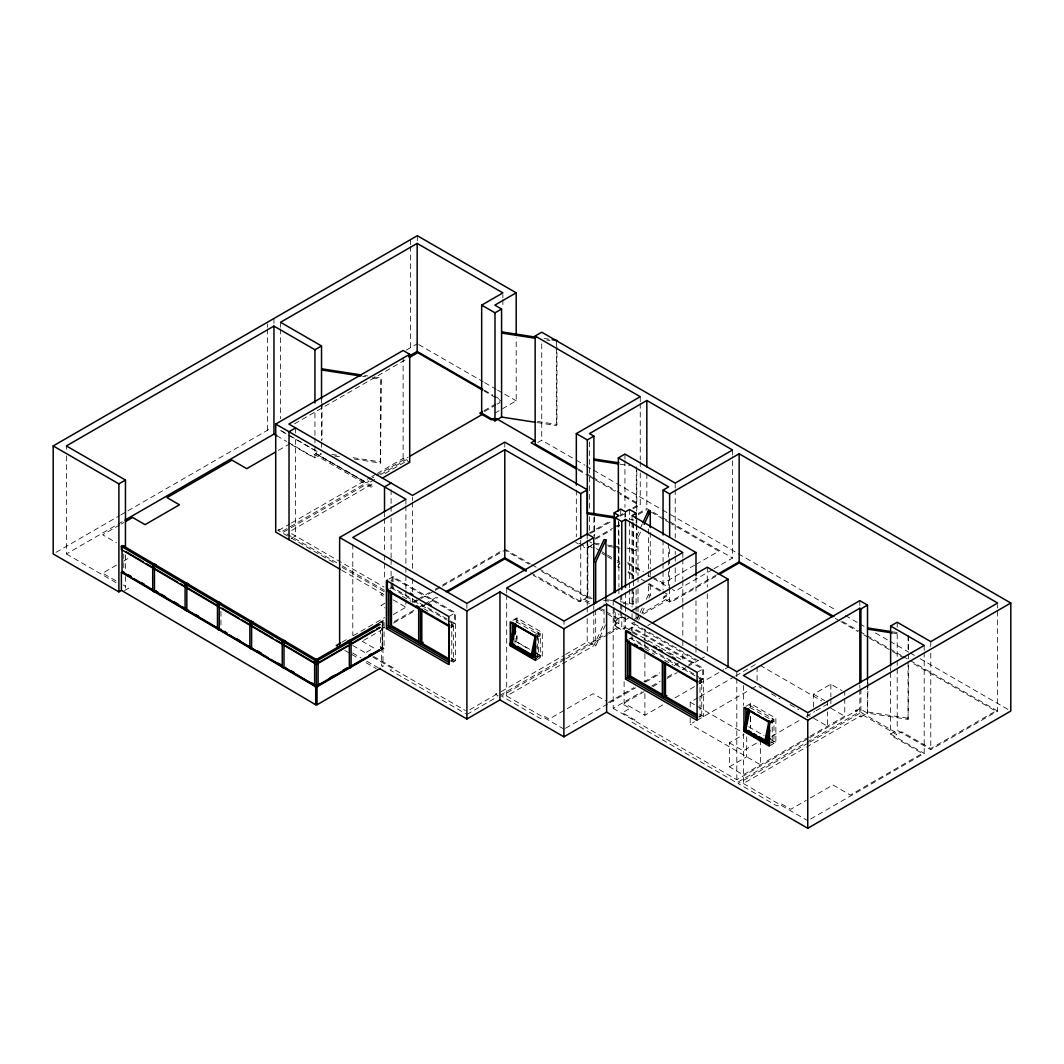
<?xml version="1.0" encoding="UTF-8"?>
<svg xmlns="http://www.w3.org/2000/svg" width="1064" height="1064" viewBox="0 0 1064 1064"><rect width="100%" height="100%" fill="white"/><g stroke="black" fill="none" stroke-linecap="round" stroke-linejoin="round"><path stroke-width="0.75" stroke-dasharray="5 3.75" d="M537.36 638.413L537.998 635.274L536.961 634.676M771.373 722.243L771.639 720.94M354.312 459.049L380.54 463.119L381.045 377.999L374.488 376.988M380.54 463.119L381.045 377.999M537.067 422.554L556.432 425.547L556.938 424.456L556.938 347.024M530.59 572.658L580.758 601.626L587.86 596.731L587.86 540.712M632.987 520.868L633.492 519.764L628.598 519.019M642.244 524.06L636.099 537.28L638.001 537.573L642.084 528.755M636.804 524.924L636.804 549.636L636.299 550.74L628.146 549.476M562.377 663.87L593.779 645.742L604.033 623.664L604.033 603.887M565.716 654.347L587.195 641.938L595.68 646.034L605.921 623.956M623.211 603.368L632.987 604.884L633.492 592.262M636.791 619.833L639.517 613.955M640.196 612.492L642.922 606.613M646.327 599.271L648.375 594.856L648.375 583.325M638.679 620.126L641.406 614.247M642.084 612.784L645.502 605.443M648.907 598.088L650.264 595.148L650.264 581.968M743.39 733.668L743.39 783.516L859.832 716.298L860.922 716.923L867.506 713.119L868.011 680.734M809.757 737.591L859.832 708.691L867.506 713.119L908.071 719.397L908.59 665.585M56.073 552.309L119.314 515.787M120.751 514.963L126.51 511.638M127.946 510.813L271.32 428.034M406.262 350.123L417.314 343.752M66.367 455.911L66.367 553.958L116.468 525.031M117.905 524.206L123.624 520.908M294.595 423.805L407.725 358.488M119.78 524.898L102.649 534.793L116.481 542.773M121.203 524.073L124.062 522.424M278.382 450.391L289.887 443.741M116.481 565.144L102.649 573.137L117.718 581.835M123.397 561.154L130.313 557.164M288.091 442.278L314.944 457.786L321.528 453.982L289.009 435.216M124.475 590.6L128.678 588.166L123.198 585.001M484.04 410.704L499.708 401.66M278.568 530.431L290.02 523.821M291.456 522.996L370.192 477.537M371.629 476.712L375.911 474.225M377.348 473.4L403.123 458.518L409.707 462.321M484.506 411.542L495.811 405.012M497.234 404.187L500.053 402.551M369.128 481.194L366.255 482.843L315.423 453.503L365.311 481.965L368.171 480.316M369.594 479.505L375.286 476.207M376.709 475.382L408.057 457.294M380.593 474.571L406.408 459.661L407.725 460.419L383.346 474.504M374.741 479.465L367.572 483.601L373.398 486.966L372.081 487.724L366.255 484.373L283.596 532.093L340.693 565.051M291.749 530.431L373.743 483.083M494.84 413.164L516.2 400.835L516.2 337.687M291.656 538.251L295.606 535.977L295.606 439.578M537.786 442.518L541.736 440.243L574.826 459.355M389.052 578.989L393.002 576.701L455.432 612.744L455.432 660.757L448.848 664.561M389.717 588.605L392.071 587.248L454.501 623.291L454.501 613.29L392.071 577.247L392.071 581.529M384.902 603.248L380.885 605.562L384.982 607.93M341.956 642.23L347.649 638.945M353.341 635.66L384.636 617.586M412.486 602.357L416.742 599.897M418.165 599.072L429.524 592.515M435.203 589.243L503.365 549.889M379.117 622.719L384.756 619.461M393.214 614.58L405.903 607.251L405.903 600.601M413.896 602.636L419.588 599.351M420.998 598.54L433.779 591.158M435.203 590.334L440.882 587.062M442.305 586.237L504.788 550.168L528.981 564.133M384.064 622.294L382.335 621.296L380.593 622.294L382.335 623.291L384.064 622.294L384.064 648.295L382.335 649.306L380.593 648.295L380.593 630.42M381.471 628.957L384.343 627.308M394.385 621.509L414.455 609.925M420.187 606.613L423.06 604.951M424.496 604.126L437.397 596.678M363.582 640.382L384.982 628.026M393.534 623.092L414.933 610.736M422.062 606.626L427.768 603.328M429.191 602.503L437.756 597.569M366.402 652.272L373.863 647.963L362.159 641.206M380.593 648.295L382.335 647.298L384.064 648.295M588.631 533.436L611.361 520.309M619.886 515.388L622.719 513.739M632.668 508.007L638.347 504.722L619.767 493.989M590.533 533.436L611.84 521.121M620.365 516.2L624.621 513.739M633.147 508.818L640.249 504.722L640.249 469.823M448.848 616.548L455.432 612.744M595.228 538.317L612.425 528.382M613.862 527.558L619.594 524.246M638.227 513.486L646.832 508.526L661.116 516.772M595.654 539.169L611.295 530.138M616.987 526.853L619.82 525.217M638.307 514.55L646.832 509.616M450.75 625.446L454.501 623.291M594.47 543.411L590.879 545.473L595.029 547.867M591.265 545.699L587.315 547.973L576.329 541.629M450.75 627.454L453.53 625.845L450.684 624.209M512.954 620.272L516.984 617.945L542.294 632.548L542.294 656.554L535.564 660.451M450.75 661.462L453.53 659.853L450.684 658.217M535.817 634.29L538.583 632.694L538.583 656.701M535.564 636.445L542.294 632.548M537.546 637.296L540.312 635.7L515.003 621.083M694.646 565.13L663.364 583.192L651.966 576.608M696.069 564.306L718.812 551.179L671.304 523.754M537.546 657.299L540.312 655.703L537.506 654.081M614.167 607.624L614.167 620.911L620.751 617.12L625.472 619.846L629.516 617.506M666.729 594.922L663.657 596.705L667.248 598.766L641.964 613.356M496.742 693.316L495.279 694.167L498.644 696.109M469.769 709.741L499.841 692.371M501.277 691.547L564.279 655.171M615.192 612.478L615.192 625.778L618.889 623.637L618.889 613.675M712.494 569.599L675.214 591.119L672.342 589.469M713.917 568.774L732.564 558.015L732.564 456.629M466.897 714.436L497.26 696.907M500.107 695.258L604.618 634.929M606.054 634.091L617.506 627.481L613.928 625.419L617 623.637L613.928 621.868L617.506 619.793L606.267 613.316M564.425 659.653L501.423 696.016L540.406 718.533L544.289 716.285L549.117 719.078L593.14 693.661L605.602 700.844M565.849 658.829L607.371 634.862M608.794 634.024L618.822 628.239L622.4 630.314L625.472 628.545M633.452 619.793L637.668 617.359M643.281 614.128L668.564 599.524L672.142 601.599L716.338 576.09M506.69 594.643L506.69 696.016L560.941 664.694M615.192 625.778L621.775 629.582L625.472 627.441L625.472 614.859M632.056 613.675L632.056 623.637L634.756 622.081M662.885 591.611L668.631 594.922L663.058 598.141L669.628 601.945L716.444 574.919M628.811 629.157L632.109 627.255L703.65 668.551L703.65 716.564L699.354 714.09M647.777 625.566L650.636 623.903M628.811 639.158L631.178 637.788L698.423 676.624M608.369 702.439L633.971 687.65M643.933 681.904L659.587 672.874M565.476 728.308L608.409 703.517M609.832 702.692L635.594 687.823M645.609 682.037L659.919 673.765M674.23 665.505L679.963 662.207M613.183 600.322L613.183 708.358L641.738 691.866M651.727 686.094L660.305 681.159M667.434 677.037L674.576 672.913M688.847 664.668L695.989 660.544L632.056 623.637M644.186 691.653L622.546 704.049L630.008 708.358L622.4 712.747L634.982 720.009L631.551 721.991L736.807 782.758L805.528 743.084M652.791 686.692L659.959 682.543M667.128 678.406L677.169 672.608M682.25 669.575L685.775 667.647M687.211 666.822L698.676 660.199M700.112 659.374L704.408 656.887M697.066 672.355L703.65 668.551M698.968 681.253L702.719 679.098L702.719 669.096L631.178 627.787L631.178 630.646M698.968 683.261L701.748 681.652L698.888 680.002M624.116 681.652L624.116 703.238L644.904 715.247L663.55 704.488M675.015 697.864L697.957 684.618M699.394 683.793L723.773 669.708M725.196 668.884L728.069 667.234M690.204 706.908L690.204 702.2L698.742 697.266M700.165 696.441L734.32 676.731M735.743 675.906L757.089 663.59M698.968 717.269L701.748 715.673L698.888 714.011M690.204 717.921L690.204 724.198L694.473 721.738M697.066 720.368L749.974 689.698M751.397 688.874L757.089 685.588L761.398 688.076M745.877 706.336L750.559 703.636L775.869 718.253L775.869 742.26L769.285 746.05M808.933 736.886L743.217 774.818L729.359 766.812L729.359 742.805L744.015 734.346M813.561 706.988L813.561 694.194L830.878 684.192L841.97 690.589M769.285 722.044L775.869 718.253M771.187 722.948L773.954 721.352L748.644 706.735L748.644 704.74L773.954 719.344L773.954 743.35L771.147 741.728M771.932 736.235L800.394 719.809M806.086 716.511L814.612 711.59M816.035 710.765L827.42 704.195M729.359 766.812L746.689 756.81L746.689 732.803M771.187 742.951L773.954 741.355M810.356 736.062L844.75 716.205L844.75 697M613.183 708.358L736.807 779.726L808.334 738.429M806.964 742.246L858.515 712.494L855.217 710.592L856.533 709.834L898.083 733.814L901.674 731.753L930.774 748.551L995.731 711.058L912.593 663.058M808.281 743.018L738.123 783.516L776.959 805.94L780.976 803.626L790.778 809.278L806.233 800.367M809.717 742.18L859.832 713.252L896.766 734.572L893.188 736.647L922.289 753.458L850.322 795.008L832.913 784.953L807.629 799.556M890.621 672.581L890.621 734.067L897.205 730.263L930.774 749.654L997.633 711.058L997.633 609.672M810.622 819.027L924.19 753.458L924.19 652.072M544.037 338.432L550.487 339.429M546.75 340.028L549.982 340.52M364.659 375.459L367.931 375.964M362.505 376.297L365.79 376.802M372.347 377.826L380.54 379.09M537.573 421.45L556.938 424.456M619.993 464.183L629.782 465.7M331.875 454.408L338.432 455.432M353.182 457.706L381.045 462.015M334.641 456.017L341.198 457.028M594.404 543.079L599.298 543.837M607.451 545.101L612.345 545.859M613.968 546.111L620.498 547.122M627.029 548.12L636.804 549.636M595.521 544.422L598.779 544.928M608.568 546.444L615.098 547.455M616.734 547.707L619.993 548.213M892.364 631.777L897.231 632.521M648.375 594.856L650.264 595.148M891.845 632.867L898.335 633.865M587.86 596.731L591.119 597.237M607.411 599.764L612.305 600.522M620.458 601.772L633.492 603.793M541.802 571.528L587.341 597.822L592.236 598.58M603.647 600.349L611.8 601.612M868.011 712.029L908.59 718.306M418.737 344.576L483.242 381.803M484.665 382.641L496.13 389.251M497.566 390.089L503.299 393.387M504.735 394.225L516.2 400.835M484.32 390.195L492.885 395.143M494.321 395.968L500.027 399.279M483.881 390.874L501.131 400.835M576.262 460.18L584.894 465.168M586.344 465.992L592.089 469.317M593.539 470.142L615.112 482.604M616.548 483.442L661.156 509.191M662.593 510.028L836.703 610.537M845.335 615.524L858.276 622.999M859.725 623.837L865.471 627.148M875.552 632.974L888.493 640.448M889.943 641.273L908.643 652.072M910.079 652.91L914.402 655.397M920.147 658.722L1007.927 709.395M578.337 468.985L585.546 473.134M586.982 473.972L591.305 476.459M592.741 477.297L615.777 490.597M617.213 491.422L640.249 504.722M662.553 517.596L732.564 558.015M842.542 621.509L858.329 630.633M859.765 631.457L865.511 634.782M866.947 635.607L888.493 648.043M889.93 648.867L901.421 655.504M902.857 656.328L908.603 659.653M910.039 660.478L997.633 711.058M578.297 470.049L588.312 475.834M589.735 476.659L594.031 479.133M595.454 479.957L618.33 493.164M651.155 512.117L664.109 519.591M665.545 520.429L669.868 522.916M835.187 618.37L839.483 620.844M840.919 621.669L858.116 631.604M863.848 634.915L868.158 637.403M869.581 638.227L891.087 650.636M892.523 651.474L903.988 658.084M627.747 562.617L643.414 571.674M589.496 541.629L591.69 542.906M627.813 563.76L642.177 572.046M647.923 575.371L652.232 577.858M653.668 578.683L670.905 588.631M596.412 548.665L600.562 551.059M601.945 551.857L606.094 554.264M607.478 555.062L611.627 557.456M617.16 560.648L619.926 562.244M592.329 547.827L589.562 546.231L585.985 548.306L583.418 546.816M602.011 553.426L606.161 555.82M607.544 556.618L611.694 559.012M617.226 562.204L619.993 563.8L616.415 565.875L619.288 567.538M628.412 571.701L635.594 575.85M641.339 579.162L661.449 590.773M575.704 542.374L578.271 543.85M627.906 572.512L635.102 576.661M648.043 584.136L663.856 593.26M890.621 734.067L924.19 753.458M813.561 694.194L824.653 700.591M759.962 665.239L821.687 700.883M830.878 708.198L844.75 716.205M771.44 693.874L780.058 698.849M790.1 704.647L798.718 709.621M807.323 714.596L810.196 716.258M813.561 718.2L827.42 726.193L827.42 711.789M504.788 549.064L530.391 563.854M531.814 564.665L537.506 567.95M538.929 568.774L587.301 596.705L583.71 598.766L590.733 602.822M625.472 618.743L622.4 616.974L618.822 619.035L606.187 611.747M633.958 623.637L697.891 660.544M599.165 607.69L604.778 610.936M589.416 603.581L582.394 599.524L578.816 601.599L533.264 575.292M597.848 608.448L604.871 612.505M614.167 620.911L618.889 623.637M625.472 627.441L659.88 647.311M661.316 648.136L682.822 660.544L682.822 652.245M632.588 632.641L638.267 635.926M643.959 639.211L649.652 642.496M666.702 652.338L672.395 655.624M280.537 430.308L287.599 434.391M281.707 431.239L287.267 434.458M288.65 435.256L317.83 452.107L315.715 453.331L365.311 481.965M699.846 677.449L702.719 679.098M630.207 638.347L701.748 679.657L701.748 717.668L698.888 716.019M276.773 435.748L286.668 441.467M291.31 444.566L311.1 455.991L314.106 454.262L364.939 483.601L282.279 531.322L278.994 529.433L277.677 530.191L336.384 564.08M644.505 648.614L654.52 654.4M664.548 660.185L673.126 665.133M748.644 726.739L764.112 735.676M771.147 739.733L775.869 742.26M690.204 702.2L695.949 705.512M697.386 706.336L741.887 732.032M729.359 742.805L743.217 750.812L760.547 740.81L760.547 764.817L690.204 724.198M529.646 649.253L516.984 641.951L516.984 635.541M536.668 653.309L542.294 656.554M515.003 641.087L529.074 649.213M537.506 656.076L540.312 657.698L540.312 633.692L515.003 619.088L515.003 622.28M743.39 783.516L807.749 820.677M391.1 587.807L446.428 619.753M447.851 620.578L453.53 623.85L453.53 661.861L450.684 660.225M402.445 596.359L410.957 601.28M423.725 608.648L429.404 611.92M291.563 533.649L383.971 586.996M342.129 565.875L386.365 591.424M342.103 567.378L385.048 592.183L380.739 594.67L384.809 597.024M341.757 570.224L384.516 594.909M393.068 599.843L405.903 607.251M451.176 658.297L455.432 660.757M381.644 621.895L383.027 622.693L383.027 625.898L381.644 625.1M506.69 696.016L564.04 729.133M373.597 656.435L393.76 668.072L390.169 670.134L465.487 713.611M352.796 645.516L367.053 653.748M372.759 657.047L465.473 710.566M352.503 652.95L361.082 657.898M366.801 661.196L378.239 667.806M344.789 650.437L350.482 653.722M351.905 654.546L359.007 658.643M366.109 662.739L376.058 668.485M66.367 553.958L117.027 583.205M997.633 604.684L997.633 608.01M930.774 641.619L930.774 646.606M930.774 653.256L930.774 749.654M924.19 645.422L924.19 650.41M908.59 635.926L908.59 652.405M908.59 654.054L908.59 659.002M908.071 635.381L908.071 651.846M908.071 661.742L908.071 719.397M897.205 622.241L897.205 627.228M897.205 633.878L897.205 658.802M897.205 660.465L897.205 667.115M897.205 668.777L897.205 730.263M890.621 667.594L890.621 670.918M867.506 680.175L867.506 683.474M867.506 684.87L867.506 713.119M860.922 688.674L860.922 716.923M859.832 600.655L859.832 607.305M859.832 684.711L859.832 688.036M859.832 689.698L859.832 716.298M844.75 692.199L844.75 695.391M830.878 684.192L830.878 697M830.878 698.596L830.878 704.993M827.42 702.187L827.42 705.392M807.749 712.654L807.749 717.641M772.225 718.346L772.225 742.353M757.089 666.729L757.089 680.88M750.559 703.636L750.559 706.842M750.559 716.444L750.559 727.643M750.386 716.937L750.386 728.148M743.39 685.469L743.39 705.405M736.807 671.69L736.807 676.677M736.807 678.34L736.807 779.726M732.564 449.992L732.564 454.98M707.281 567.205L707.281 587.129M707.281 593.779L707.281 651.913M700.006 678.659L700.006 716.671M695.989 577.446L695.989 594.071M695.989 600.721L695.989 645.595M695.989 647.258L695.989 652.245M682.822 552.522L682.822 557.509M682.822 559.172L682.822 579.109M682.822 580.771L682.822 602.384M682.822 604.046L682.822 638.945M682.822 640.608L682.822 645.595M675.214 483.096L675.214 488.083M675.214 489.746L675.214 537.945M675.214 551.232L675.214 554.557M675.214 556.219L675.214 561.207M675.214 567.857L675.214 582.819M669.628 548.758L669.628 557.071M669.628 558.733L669.628 565.383M669.628 567.046L669.628 586.996M669.628 588.658L669.628 601.945M668.631 543.398L668.631 558.361M668.631 560.023L668.631 565.011M668.631 571.661L668.631 586.61M663.058 539.98L663.058 561.579M663.058 563.242L663.058 569.892M663.058 571.554L663.058 589.842M650.264 532.545L650.264 568.788M650.264 570.437L650.264 575.385M648.375 528.968L648.375 570.144M648.375 571.794L648.375 576.741M646.832 473.626L646.832 508.526M644.904 628.877L644.904 640.501M644.904 642.164L644.904 647.151M644.904 653.788L644.904 682.024M644.904 693.648L644.904 715.247M640.249 396.699L640.249 401.687M640.249 403.336L640.249 459.848M640.249 461.51L640.249 468.16M638.001 537.573L638.001 575.464M638.001 577.114L638.001 582.061M638.001 588.645L638.001 605.123M638.001 606.773L638.001 611.72M638.001 613.356L638.001 619.953M636.804 470.554L636.804 510.095M636.804 519.99L636.804 523.275M636.299 466.71L636.299 511.199M636.299 519.432L636.099 523.249M636.299 524.379L636.099 576.435M636.099 589.722L636.099 604.831M636.099 606.347L636.099 611.428M636.099 612.997L636.099 618.011M633.492 523.062L633.492 579.082M633.492 580.731L633.492 585.666M632.987 522.517L632.987 578.523M632.987 588.405L632.987 604.884M632.056 515.614L632.056 520.602M632.056 522.264L632.056 578.763M632.056 588.738L632.056 607.025M632.109 627.255L632.109 632.216M632.109 633.878L632.109 640.501M629.516 509.483L629.516 519.445M629.516 521.107L629.516 580.944M629.516 582.607L629.516 587.594M629.516 589.257L629.516 605.868M625.472 511.811L625.472 516.798M625.472 592.542L625.472 605.842M625.472 606.547L625.472 613.197M624.94 454.062L624.94 459.049M624.94 460.712L624.94 507.249M624.94 513.899L624.94 517.224M624.116 616.881L624.116 628.505M621.775 594.67L621.775 602.982M621.775 604.645L621.775 611.295M621.775 612.957L621.775 629.582M620.751 509.084L620.751 517.397M620.751 595.508L620.751 602.158M620.751 603.82L620.751 608.808M620.751 610.47L620.751 617.12M618.889 522.264L618.889 587.075M618.889 588.738L618.889 593.725M618.357 521.028L618.357 565.902M605.921 599.245L605.921 602.53M595.68 609.792L595.68 646.034M594.404 516.718L594.404 536.495M593.898 517.583L593.898 535.937M593.779 605.855L593.779 609.499M593.779 610.842L593.779 645.742M589.496 441.906L589.496 510.055M589.496 516.705L589.496 533.317M587.341 540.166L587.341 597.822M587.195 533.915L587.195 538.903M587.195 540.565L587.195 605.376M587.195 607.039L587.195 612.026M587.195 618.676L587.195 641.938M580.758 540.14L580.758 543.451M580.758 545.114L580.758 601.626M576.329 490.105L576.329 536.642M564.04 621.097L564.04 624.422M556.432 341.517L556.432 346.465M556.432 348.114L556.432 425.547M541.736 343.845L541.736 440.243M537.546 635.301L537.546 659.308M516.984 617.945L516.984 622.746M516.745 636.086L516.745 644.092M515.003 638.294L515.003 643.095M506.69 587.993L506.69 592.981M504.788 442.132L504.788 448.782M502.886 294.555L502.886 297.88M502.886 299.543L502.886 307.855M466.897 603.368L466.897 608.355M451.788 622.852L451.788 660.864M417.314 235.716L417.314 242.366M412.486 497.088L412.486 500.413M412.486 502.075L412.486 568.548M412.486 578.523L412.486 591.823M412.486 598.473L412.486 601.798M410.584 239.6L410.584 244.587M410.584 246.25L410.584 347.635M405.903 499.229L405.903 504.216M405.903 505.879L405.903 565.702M405.903 567.365L405.903 574.015M405.903 575.677L405.903 588.977M405.903 590.64L405.903 598.939M403.123 357.145L403.123 458.518M393.002 576.701L393.002 581.676M393.002 583.325L393.002 589.948M392.071 582.952L392.071 587.248M391.1 489.733L391.1 504.695M391.1 506.344L391.1 511.332M391.1 517.982L391.1 557.869M391.1 559.531L391.1 564.519M391.1 571.168L391.1 581.144M391.1 582.806L391.1 589.456M384.516 513.473L384.516 516.798M384.516 518.461L384.516 553.36M384.516 555.022L384.516 561.672M384.516 563.335L384.516 579.96M382.535 625.619L382.535 648.415M382.335 621.296L382.335 649.306M382.122 625.379L382.122 648.176M352.796 544.13L352.796 635.541M322.033 403.469L322.033 439.711M321.528 399.612L321.528 402.91M321.528 404.559L321.528 440.802M321.528 442.345L321.528 447.399M314.944 412.912L314.944 436.173M314.944 437.836L314.944 444.486M314.944 446.149L314.944 457.786M295.606 427.941L295.606 432.928M280.537 322.286L280.537 327.273M280.537 328.936L280.537 418.684M273.953 318.482L273.953 325.132M267.37 323.948L267.37 327.273M267.37 328.936L267.37 430.322M220.94 611.281L220.94 627.534M125.459 554.849L125.459 569.799M125.459 576.449L125.459 588.086M123.783 554.065L123.783 570.317M66.367 445.936L66.367 449.261M382.987 648.681L381.67 647.923L381.67 665.931L382.987 666.689L382.987 648.681"/><path stroke-width="1.5" d="M514.231 624.661L510.068 645.01L531.907 657.619L533.516 657.193L535.764 646.234M511.106 645.609L515.588 623.703M516.12 624.794L512.183 644.079L531.947 655.491L532.599 652.285M514.949 634.224L515.601 631.098M530.87 657.02L535.352 635.115M531.907 657.619L535.751 638.839M748.192 708.757L743.709 730.662L765.548 743.284L767.157 742.845L769.724 730.33M744.747 731.261L749.229 709.356M765.548 743.284L769.711 722.935M556.432 341.517L556.938 340.427L552.096 339.682M595.68 562.005L605.921 539.927L604.033 539.634L593.779 561.712L595.68 562.005L595.68 603.195M642.922 522.597L648.375 510.84L650.264 511.132L650.264 527.611M644.132 524.353L650.264 511.132M121.509 590.36L118.889 591.89L53.2 553.958L53.2 445.936L417.314 235.716L516.2 292.813L516.2 334.362M321.528 399.133L321.528 345.96L314.944 349.75L273.953 326.089L66.367 445.936L125.459 480.05L125.459 548.199M535.458 422.302L501.583 417.061L494.999 420.865L481.673 413.164L481.673 305.142L502.886 292.893L417.168 243.403L280.537 322.286L321.528 345.96M53.2 445.936L118.889 483.854L125.459 480.05M340.334 569.4L275.709 532.093L275.709 424.057L403.123 350.495L409.707 354.299L409.707 462.321L382.375 478.108M409.707 354.299L288.863 424.057L412.486 495.425L504.788 442.132L587.341 489.799L587.341 535.219M516.2 292.813L494.84 305.142L501.583 309.026L501.583 417.061M125.06 520.07L273.953 434.112L276.773 435.748M408.536 356.413L417.168 351.426L482.883 389.371M409.161 357.664L417.753 352.703L482.444 390.049M125.499 521.599L132.628 517.476L145.063 524.658L179.444 504.802L167.008 497.633L231.965 460.127L246.742 468.665L275.51 452.054M295.606 427.941L289.022 431.745L289.022 539.781M481.673 305.142L494.999 312.829L501.583 309.026M123.783 545.938L122.054 546.936L122.054 572.937L123.783 571.94M576.901 468.147L535.152 444.047L535.152 336.011L541.736 332.207L1010.8 603.022L1010.8 711.058L807.749 828.284L606.613 712.149L563.893 736.82L499.96 699.913L466.897 718.998L379.675 668.631M152.711 565.011L154.44 564L156.169 565.011L154.44 566.008L152.711 565.011L152.711 591.012L154.44 592.01L156.169 591.012M482.617 411.529L479.771 413.164L491.329 419.841L493.723 418.458M185.096 584.083L186.825 583.085L188.554 584.083L186.825 585.08L185.096 584.083L185.096 610.084L186.825 611.082L188.554 610.084M409.48 456.469L482.125 414.521M391.1 483.083L384.516 486.886L384.516 511.811M217.482 603.155L219.211 602.158L220.94 603.155L219.211 604.153L217.482 603.155L217.482 629.157L219.211 630.154L220.94 629.157M339.629 645.516L339.629 537.48L405.903 499.229L275.709 424.057M587.341 489.799L580.758 493.603L504.788 449.74L352.796 537.48L466.897 603.368L587.195 533.915L593.779 537.706L593.779 604.552M249.867 622.227L251.596 621.23L253.338 622.227L251.596 623.225L249.867 622.227L249.867 648.229L251.596 649.24L251.596 623.225M576.329 485.118L576.329 433.607L640.249 396.699L535.152 336.011M618.357 511.053L618.357 457.866L624.94 454.062L675.214 483.096L732.564 449.992L646.832 400.49L589.496 433.607L593.898 436.147L593.898 514.511M576.329 433.607L587.315 439.937L593.898 436.147M282.253 641.299L283.982 640.302L285.724 641.299L283.982 642.297L282.253 641.299L282.253 667.301L283.982 668.312L285.724 667.301M340.533 643.055L336.264 645.516L339.11 647.151M314.638 660.372L316.38 659.374L318.109 660.372L318.109 686.386L316.38 687.384L314.638 686.386L314.638 660.372L316.38 661.369L318.109 660.372M378.771 623.544L315.675 659.973L317.072 660.771L380.154 624.355M349.351 642.337L351.08 641.339L351.08 667.341L349.351 668.338L349.351 642.337L347.622 641.339L349.351 640.328L351.08 641.339M318.016 662.872L348.127 645.489M351 643.826L373.929 630.58M376.802 628.93L379.675 627.268M380.154 627.547L317.072 663.976L317.072 660.771M446.002 591.704L504.788 557.762L526.294 570.184M447.745 591.797L504.788 558.866L526.148 571.195M386.418 628.518L448.848 664.561L448.848 616.548L386.418 580.505L386.418 628.518L389.052 627.002M614.167 592.661L614.167 512.888L620.751 509.084L625.472 511.811L629.516 509.483L636.099 513.274L636.099 518.261M317.152 685.176L320.011 683.514M330.053 677.715L334.349 675.241M342.954 670.267L347.263 667.793M368.769 655.371L371.629 653.708M317.604 685.429L347.715 668.046M350.575 666.397L366.349 657.286M369.221 655.637L379.25 649.838M318.016 685.668L379.675 650.077M380.127 650.343L317.032 686.759L317.032 704.767L315.715 704.009M615.192 592.542L615.192 517.742L618.889 515.614L614.167 512.888M663.058 534.993L663.058 490.118L668.631 486.9L618.357 457.866M339.629 537.48L466.897 610.962L499.96 591.877L563.893 628.784L606.613 604.126L807.749 720.248L1010.8 603.022M593.779 537.706L506.69 587.993L564.04 621.097L682.822 552.522L625.472 519.418L621.775 521.546L615.192 517.742M636.099 513.274L632.056 515.614L695.989 552.522L695.989 575.784M663.058 490.118L669.628 493.922L739.148 453.783L997.633 603.022L930.774 641.619L897.205 622.241L890.621 626.044L890.621 665.931M423.179 642.337L420.4 643.933L420.4 609.925M317.032 704.767L380.127 668.338M695.989 552.522L613.183 600.322L736.807 671.69L859.832 600.655L867.506 605.097L867.506 680.175M631.284 611.082L707.281 567.205L728.069 579.202L728.069 667.234M717.868 574.108L739.148 561.819L833.923 616.535M719.184 574.44L739.148 562.909L832.314 616.708M652.072 623.078L728.069 579.202M625.526 679.058L697.066 720.368L697.066 672.355L625.526 631.045L625.526 679.058L628.159 677.542M666.835 695.51L664.069 697.12L664.069 663.111M867.506 605.097L860.922 608.901L859.832 608.262L743.39 675.494L807.749 712.654L924.19 645.422L890.621 626.044M121.349 546.324L122.746 545.539L317.072 659.973L315.675 660.771L121.349 546.324L121.349 549.529L315.675 663.976L315.675 660.771M317.045 704.009L315.702 704.767L121.389 590.321L121.389 572.312L122.719 571.567M532.173 656.315L533.782 655.876M535.963 337.182L502.088 331.941L501.583 333.032L535.458 338.272M361.374 374.954L322.033 368.862L321.528 369.966L360.869 376.044M618.862 462.84L594.404 459.049L593.898 460.153L618.357 463.931M613.928 516.745L587.86 512.715L587.341 513.806L615.058 518.088M890.741 631.524L868.011 628.013L867.506 629.103L891.845 632.867M496.343 418.591L534.7 440.749L531.122 442.81L576.874 469.224M630.753 632.987L626.457 630.513L626.457 640.515L697.997 681.811M653.642 646.207L656.501 647.856M659.374 649.506L662.234 651.168M672.249 656.94L675.108 658.603M770.043 721.365L768.993 720.767L764.511 742.672L766.12 742.246L769.777 744.148M754.004 712.893L749.761 710.459L745.824 729.731L765.588 741.143M756.823 714.529L759.656 716.165M762.476 717.788L768.115 721.046M634.583 644.079L637.442 645.742M640.302 647.391L643.175 649.04M769.777 722.137L743.975 707.44L743.975 731.447L769.285 746.05L769.285 722.044M747.926 710.074L769.764 722.682M627.428 641.951L697.545 682.436M767.423 737.392L770.243 739.014M766.971 740.517L769.777 742.14M748.311 730.503L751.051 732.072M753.778 733.655L756.504 735.224M759.244 736.807L767.423 741.528L765.827 741.967L743.975 729.345M662.34 694.513L630.553 676.159L630.553 643.773M697.239 714.676L665.452 696.322L665.452 662.3M627.428 675.959L697.545 716.444M697.545 718.439L627.428 677.968L627.428 639.956M512.236 622.679L536.136 636.485M514.284 624.408L536.123 637.03M533.29 651.647L536.096 653.269M533.33 654.865L536.136 656.488M514.67 644.837L511.944 643.268L510.334 643.693L536.136 658.496M517.397 646.42L531.056 654.307M532.479 656.594L533.516 657.193M410.052 593.074L412.899 594.71M428.499 603.714L431.332 605.363M416.702 605.788L419.535 607.424M449.779 626.004L387.349 589.961L387.349 579.96M388.32 591.411L449.341 626.63M418.631 641.313L391.446 625.619L391.446 591.611M448.981 658.829L421.796 643.135L421.796 609.127M388.32 625.419L449.341 660.638M449.341 662.646L388.32 627.414L388.32 589.403M128.93 549.968L131.697 551.564M126.124 551.777L143.281 561.872M146.127 563.561L177.568 582.075M180.428 583.75L217.575 605.629M221.857 608.156L239.001 618.251M241.861 619.94L273.302 638.453M276.161 640.129L281.867 643.494M284.726 645.183L316.168 663.697M128.438 574.932L131.298 576.608M141.299 582.5L144.145 584.189M155.583 590.919L158.443 592.595M161.302 594.284L165.585 596.811M174.163 601.852L178.446 604.379M182.729 606.906L185.588 608.581M195.59 614.473L198.449 616.162M224.172 631.311L227.031 632.987M237.033 638.879L239.879 640.568M257.036 650.663L261.318 653.19M278.462 663.284L281.322 664.96M291.323 670.852L294.183 672.541M311.326 682.636L315.609 685.163M122.267 571.82L130.832 576.874M133.692 578.55L152.272 589.496M155.131 591.172L185.136 608.847M187.995 610.523L226.566 633.253M229.425 634.929L268.008 657.645M270.868 659.334L280.869 665.226M285.152 667.753L315.157 685.416M121.841 572.06L281.867 666.303M284.726 667.993L316.168 686.493M121.389 572.312L315.702 686.759M860.922 608.901L860.922 682.024M859.832 608.262L859.832 683.048M807.749 720.248L807.749 828.284M769.458 721.552L769.458 743.962M747.606 708.943L747.606 716.937M745.877 707.932L745.877 722.336M739.148 453.783L739.148 561.819M669.628 493.922L669.628 537.134M662.34 662.101L662.34 696.109M648.375 510.84L648.375 514.138M646.832 400.49L646.832 466.976M629.157 640.954L629.157 678.965M625.472 519.418L625.472 587.554M621.775 521.546L621.775 589.695M606.613 604.126L606.613 712.149M605.921 539.927L605.921 599.245M587.315 439.937L587.315 513.074M580.758 493.603L580.758 538.477M563.893 628.784L563.893 736.82M513.965 623.278L513.965 629.688M512.236 622.28L512.236 639.89M504.788 449.74L504.788 557.762M499.96 591.877L499.96 699.913M494.999 312.829L494.999 420.865M466.897 610.962L466.897 718.998M449.021 624.448L449.021 662.46M418.671 608.927L418.671 642.935M417.168 243.403L417.168 351.426M390.062 590.4L390.062 628.412M316.38 661.369L316.38 687.384M315.715 686.001L315.702 704.767M314.944 349.75L314.944 402.937M283.982 642.297L283.982 668.312M273.953 326.089L273.953 434.112M219.211 604.153L219.211 630.154M186.825 585.08L186.825 611.082M154.44 566.008L154.44 592.01M118.889 483.854L118.889 591.89M535.564 636.445L510.255 621.828L510.255 645.835L535.564 660.451L535.564 636.445"/></g></svg>
